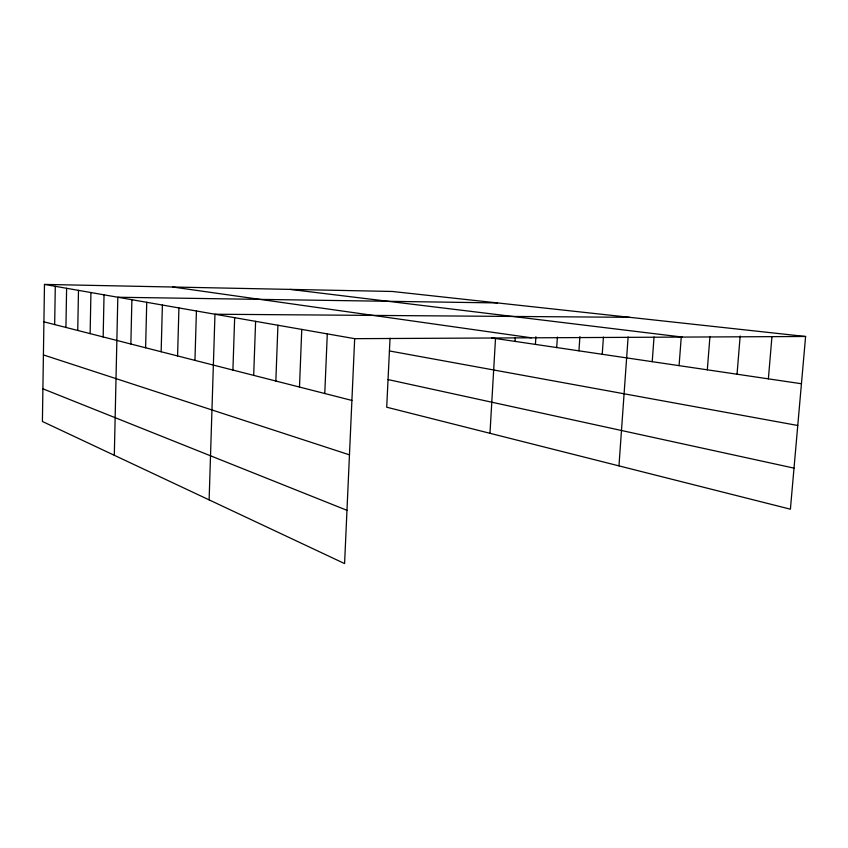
<?xml version="1.0" encoding="UTF-8"?>
<svg xmlns="http://www.w3.org/2000/svg" width="848" height="848" viewBox="0 0 848 848"><rect width="100%" height="100%" fill="white"/><g stroke="black" fill="none" stroke-linecap="round" stroke-linejoin="round"><path stroke-width="1.27" d="M44.478 284.419L42.4 421.477L344.585 563.581L354.676 338.67L44.478 284.419L392.295 291.468L805.6 336.486L790.4 509.192L386.709 407.21L390.038 338.257M54.664 324.572L55.29 286.317M65.932 327.455L66.61 288.288M77.74 330.466L78.482 290.366M90.132 333.624L90.937 292.549M103.159 336.953L104.039 294.839M114.31 455.302L117.819 297.245L497.585 302.937M130.857 344.023L131.896 299.715M145.602 347.786L146.736 302.301M161.152 351.75L162.392 305.047M177.582 355.948L178.928 307.93M194.955 360.379L196.418 310.993M209.127 499.885L214.968 314.237L629.523 317.311M232.914 370.067L234.663 317.682M253.69 375.378L255.608 321.339M275.833 381.028L277.932 325.25M299.482 387.059L301.771 329.416M324.773 393.514L327.296 333.879M489.974 433.296L495.508 338.5M515.043 341.394L515.277 337.504M535.417 344.405L535.894 336.73M556.701 347.553L557.38 337.091M578.951 350.839L579.905 336.635M602.239 354.284L603.426 337.101M618.966 465.881L628.124 336.942M652.218 361.672L654.031 336.995M679.078 365.647L681.241 337.25M707.317 369.823L709.956 336.433M737.039 374.222L740.166 336.009M768.373 378.855L771.934 336.794M354.676 338.67L805.6 336.486M290.228 289.401L682.333 337.08M172.727 287.016L531.452 337.811M491.649 337.928L801.445 383.741M389.423 350.945L797.767 425.484M388.045 379.575L794.014 468.128M43.916 321.827L351.909 400.436M43.407 354.92L349.461 454.846M42.898 388.808L346.97 510.316"/></g></svg>
